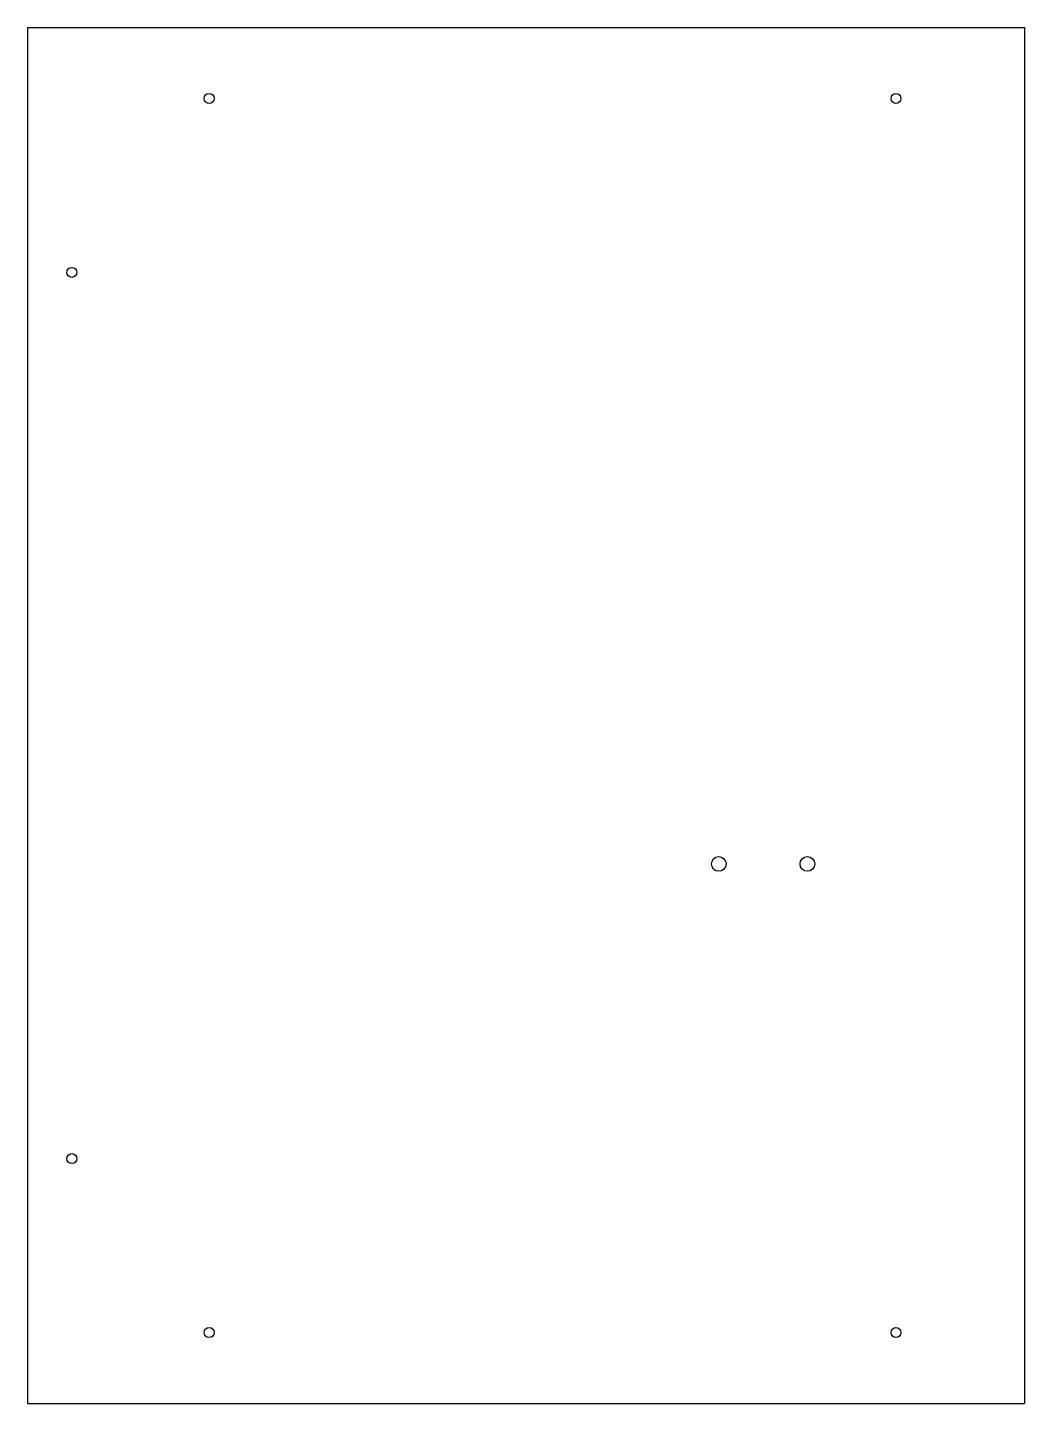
# Model space of a CAD drawing. Header units: millimetres. Extents: x -332 to 118, y -310 to 310.
import ezdxf

# ---------------------------------------------------------------- set-up
doc = ezdxf.new("R2010")
doc.units = ezdxf.units.MM

msp = doc.modelspace()

# ---------------------------------------------------------------- linework, layer by layer
for points in [[(-332, 310.5), (118, 310.5)], [(-332, 310.5), (-332, -310.5)], [(118, 310.5), (118, -310.5)], [(-332, -310.5), (118, -310.5)]]:
    msp.add_lwpolyline(points)
for centre, radius in [((-250, 278.5), 2.25), ((60, 278.5), 2.25), ((-312, 200), 2.25), ((-20, -67), 3.3), ((20, -67), 3.3), ((-312, -200), 2.25), ((-250, -278.5), 2.25), ((60, -278.5), 2.25)]:
    msp.add_circle(centre, radius)

doc.saveas('drawing.dxf')
